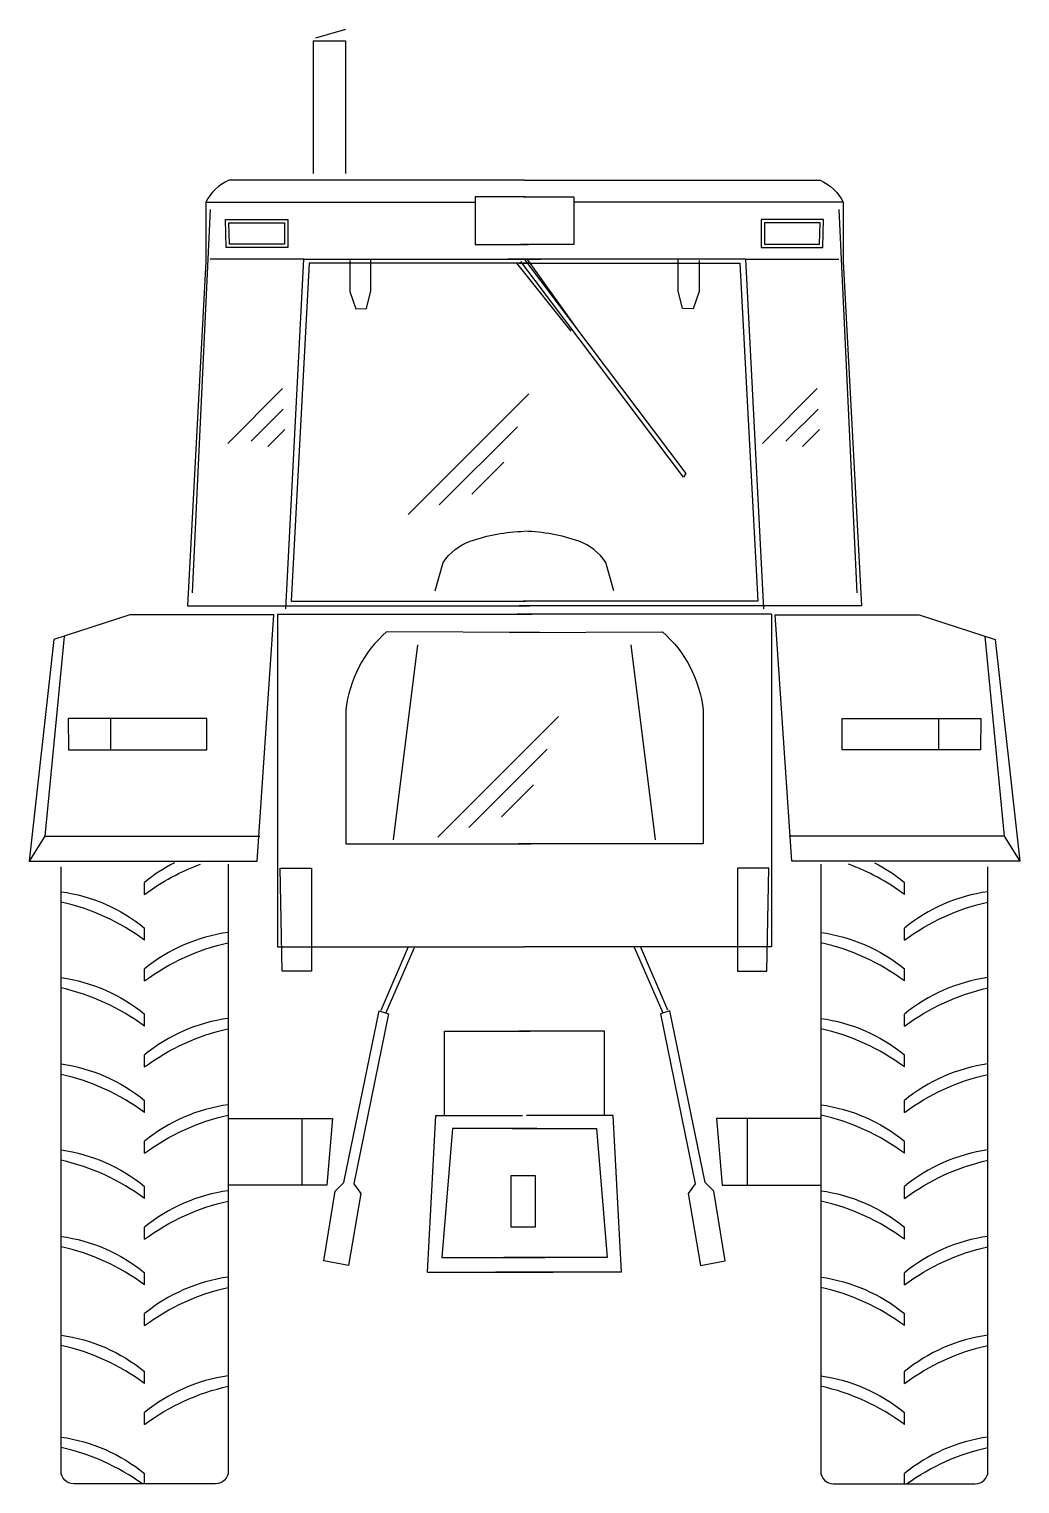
# Model space of a CAD drawing. Extents: x -0.96 to 0.96, y 0 to 2.82.
import ezdxf

# ---------------------------------------------------------------- set-up
doc = ezdxf.new("R2010")
doc.units = 0
doc.header["$MEASUREMENT"] = 0
doc.layers.get('0').update_dxf_attribs({"linetype": 'CONTINUOUS'})

msp = doc.modelspace()

# ---------------------------------------------------------------- linework, layer by layer
for points in [[(-0.4049, 2.8044), (-0.3462, 2.8215)], [(-0.4095, 2.7989), (-0.4095, 2.5415)], [(-0.4095, 2.7989), (-0.3471, 2.7989)], [(-0.3471, 2.7989), (-0.3471, 2.5415)], [(-0.6182, 2.4862), (-0.6182, 2.3709), (-0.6532, 1.7027), (0.0103, 1.7027)], [(0.0012, 2.496), (-0.0955, 2.496), (-0.0955, 2.4037), (0.0075, 2.4037)], [(0.6182, 2.4862), (0.6182, 2.3709), (0.6532, 1.7027), (-0.0103, 1.7027)], [(-0.0012, 2.496), (0.0955, 2.496), (0.0955, 2.4037), (-0.0075, 2.4037)], [(-0.6096, 2.4716), (-0.6446, 1.7283)], [(0.6096, 2.4716), (0.6446, 1.7283)], [(-0.4286, 2.3754), (-0.6096, 2.3754)], [(-0.4286, 2.3754), (-0.4636, 1.6972)], [(-0.4286, 2.3754), (0.0324, 2.3754)], [(-0.3385, 2.373), (-0.3385, 2.3128), (-0.327, 2.2789), (-0.3065, 2.2795), (-0.2977, 2.3139), (-0.2977, 2.375)], [(0.4286, 2.3754), (-0.0324, 2.3754)], [(0, 2.3748), (0.3128, 1.9595), (0.3081, 1.9528), (-0.0073, 2.3709)], [(0.0059, 2.3741), (0.1014, 2.2399)], [(0.3385, 2.373), (0.3385, 2.3128), (0.327, 2.2789), (0.3065, 2.2795), (0.2977, 2.3139), (0.2977, 2.375)], [(0.4286, 2.3754), (0.4636, 1.6972)], [(0.4286, 2.3754), (0.6096, 2.3754)], [(0.0105, 2.3675), (-0.4177, 2.3675), (-0.4527, 1.712), (0.0022, 1.712)], [(-0.0153, 2.3676), (0.0901, 2.236)], [(-0.0105, 2.3675), (0.4177, 2.3675), (0.4527, 1.712), (-0.0022, 1.712)], [(-0.5754, 2.0181), (-0.4693, 2.1242)], [(0.4615, 2.0181), (0.5677, 2.1242)], [(-0.2255, 1.8799), (0.0086, 2.1139)], [(-0.53, 2.0222), (-0.4679, 2.0843)], [(0.507, 2.0222), (0.5691, 2.0843)], [(-0.4979, 2.0122), (-0.4648, 2.0453)], [(-0.1655, 1.8986), (-0.0136, 2.0504)], [(0.5391, 2.0122), (0.5722, 2.0453)], [(-0.1023, 1.9196), (-0.0403, 1.9816)], [(-0.4859, 1.6855), (-0.7654, 1.6855), (-0.9127, 1.6377), (-0.9606, 1.2078), (-0.5181, 1.2078), (-0.4859, 1.6855)], [(-0.4787, 1.6868), (-0.4787, 1.0419), (0, 1.0419)], [(-0.4787, 1.6868), (0.0143, 1.6868)], [(0.4787, 1.6868), (-0.0143, 1.6868)], [(0.4787, 1.6868), (0.4787, 1.0419), (0, 1.0419)], [(0.4859, 1.6855), (0.7654, 1.6855), (0.9127, 1.6377), (0.9606, 1.2078), (0.5181, 1.2078), (0.4859, 1.6855)], [(-0.8928, 1.6435), (-0.9299, 1.256), (-0.9606, 1.2078)], [(0.8928, 1.6435), (0.9299, 1.256), (0.9606, 1.2078)], [(-0.2543, 1.249), (-0.2067, 1.6273)], [(0.2543, 1.249), (0.2067, 1.6273)], [(-0.803, 1.4844), (-0.803, 1.424)], [(-0.168, 1.2542), (0.0661, 1.4882)], [(0.803, 1.4844), (0.803, 1.424)], [(-0.108, 1.2729), (0.0439, 1.4247)], [(-0.0448, 1.2939), (0.0172, 1.3559)], [(-0.9299, 1.256), (-0.5132, 1.256)], [(0.9299, 1.256), (0.5132, 1.256)], [(-0.7365, 1.1434), (-0.7365, 1.1667)], [(0.7365, 1.1434), (0.7365, 1.1667)], [(-0.7365, 1.0545), (-0.7365, 1.0778)], [(0.7365, 1.0545), (0.7365, 1.0778)], [(-0.2776, 0.9186), (-0.2247, 1.0422)], [(-0.269, 0.9133), (-0.2135, 1.0402)], [(0.269, 0.9133), (0.2135, 1.0402)], [(0.2776, 0.9186), (0.2247, 1.0422)], [(-0.7365, 0.9756), (-0.7365, 0.9988)], [(0.7365, 0.9756), (0.7365, 0.9988)], [(-0.7365, 0.8878), (-0.7365, 0.9111)], [(0.7365, 0.8878), (0.7365, 0.9111)], [(-0.1553, 0.7148), (-0.1553, 0.8783), (0.0107, 0.8783)], [(0.1553, 0.7148), (0.1553, 0.8783), (-0.0107, 0.8783)], [(-0.7365, 0.8089), (-0.7365, 0.8321)], [(0.7365, 0.8089), (0.7365, 0.8321)], [(-0.7365, 0.7203), (-0.7365, 0.7435)], [(0.7365, 0.7203), (0.7365, 0.7435)], [(-0.5744, 0.7088), (-0.4184, 0.7088), (-0.3726, 0.7088), (-0.3831, 0.5793), (-0.5744, 0.5793)], [(-0.4315, 0.7086), (-0.4315, 0.5802)], [(-0.1878, 0.4108), (-0.1719, 0.7148), (-0.0036, 0.7148)], [(0.1878, 0.4108), (0.1719, 0.7148), (0.0036, 0.7148)], [(0.5744, 0.7088), (0.4184, 0.7088), (0.3726, 0.7088), (0.3831, 0.5793), (0.5744, 0.5793)], [(0.4315, 0.7086), (0.4315, 0.5802)], [(0.0241, 0.6894), (-0.1396, 0.6894), (-0.1605, 0.4392), (0.0401, 0.4392)], [(-0.0241, 0.6894), (0.1396, 0.6894), (0.1605, 0.4392), (-0.0401, 0.4392)], [(-0.7365, 0.6413), (-0.7365, 0.6646)], [(0.7365, 0.6413), (0.7365, 0.6646)], [(-0.7365, 0.5536), (-0.7365, 0.5768)], [(0.7365, 0.5536), (0.7365, 0.5768)], [(-0.7365, 0.4746), (-0.7365, 0.4978)], [(0.7365, 0.4746), (0.7365, 0.4978)], [(-0.7365, 0.386), (-0.7365, 0.4093)], [(-0.1878, 0.4108), (0.0559, 0.4108)], [(0.1878, 0.4108), (-0.0559, 0.4108)], [(0.7365, 0.386), (0.7365, 0.4093)], [(-0.7365, 0.307), (-0.7365, 0.3303)], [(0.7365, 0.307), (0.7365, 0.3303)], [(-0.7365, 0.1945), (-0.7365, 0.2177)], [(0.7365, 0.1945), (0.7365, 0.2177)], [(-0.7365, 0.1155), (-0.7365, 0.1387)], [(0.7365, 0.1155), (0.7365, 0.1387)], [(-0.7365, 0), (-0.7365, 0.0199)], [(0.7365, 0), (0.7365, 0.0199)]]:
    msp.add_lwpolyline(points)
for points in [[(0, 2.5285), (-0.5736, 2.5285, 0.158682), (-0.6182, 2.4862), (-0.0955, 2.4862)], [(0, 2.5285), (0.5736, 2.5285, -0.158682), (0.6182, 2.4862), (0.0955, 2.4862)], [(-0.1731, 1.7318), (-0.1576, 1.7873, -0.16165), (-0.1051, 1.8282, -0.078783), (-0.0004, 1.8476, 2.717813)], [(0.1731, 1.7318), (0.1576, 1.7873, 0.16165), (0.1051, 1.8282, 0.078783), (0.0004, 1.8476, -2.717813)], [(-0.2675, 1.6527, 0.186064), (-0.3466, 1.5005), (-0.3466, 1.2415), (0.0126, 1.2415)], [(0.0292, 1.6514), (-0.2675, 1.6527, 0.022211)], [(-0.0292, 1.6514), (0.2675, 1.6527, -0.022211)], [(0.2675, 1.6527, -0.186064), (0.3466, 1.5005), (0.3466, 1.2415), (-0.0126, 1.2415)], [(-0.5989, 0), (-0.8741, 0, -0.414214), (-0.8986, 0.0245), (-0.8986, 1.1968, -0.347223)], [(-0.6789, 1.2044, 0.052568), (-0.7365, 1.1667)], [(-0.7365, 1.1434, -0.072293), (-0.628, 1.2018, -8.01865)], [(-0.5744, 1.2021), (-0.5744, 0.0245, -0.414214), (-0.5989, 0)], [(0.5744, 1.2021), (0.5744, 0.0245, 0.414214), (0.5989, 0)], [(0.5989, 0), (0.8741, 0, 0.414214), (0.8986, 0.0245), (0.8986, 1.1968, 0.347223)], [(0.7365, 1.1434, 0.072293), (0.628, 1.2018, 8.01865)], [(0.6789, 1.2044, -0.052568), (0.7365, 1.1667)], [(-0.8986, 1.1486, -0.137319), (-0.7365, 1.0778)], [(0.8986, 1.1486, 0.137319), (0.7365, 1.0778)], [(-0.7365, 1.0545, 0.105214), (-0.8986, 1.1285, 8.01865)], [(0.7365, 1.0545, -0.105214), (0.8986, 1.1285, -8.01865)], [(-0.5744, 1.0696, 0.137319), (-0.7365, 0.9988)], [(-0.7365, 0.9756, -0.105214), (-0.5744, 1.0495, -8.01865)], [(0.5744, 1.0696, -0.137319), (0.7365, 0.9988)], [(0.7365, 0.9756, 0.105214), (0.5744, 1.0495, 8.01865)], [(-0.8986, 0.9819, -0.137319), (-0.7365, 0.9111)], [(-0.7365, 0.8878, 0.105214), (-0.8986, 0.9618, 8.01865)], [(0.8986, 0.9819, 0.137319), (0.7365, 0.9111)], [(0.7365, 0.8878, -0.105214), (0.8986, 0.9618, -8.01865)], [(-0.5744, 0.9029, 0.137319), (-0.7365, 0.8321)], [(0.5744, 0.9029, -0.137319), (0.7365, 0.8321)], [(-0.7365, 0.8089, -0.105214), (-0.5744, 0.8828, -8.01865)], [(0.7365, 0.8089, 0.105214), (0.5744, 0.8828, 8.01865)], [(-0.8986, 0.8144, -0.137319), (-0.7365, 0.7435)], [(-0.7365, 0.7203, 0.105214), (-0.8986, 0.7943, 8.01865)], [(0.8986, 0.8144, 0.137319), (0.7365, 0.7435)], [(0.7365, 0.7203, -0.105214), (0.8986, 0.7943, -8.01865)], [(-0.5744, 0.7354, 0.137319), (-0.7365, 0.6646)], [(0.5744, 0.7354, -0.137319), (0.7365, 0.6646)], [(-0.7365, 0.6413, -0.105214), (-0.5744, 0.7153, -8.01865)], [(0.7365, 0.6413, 0.105214), (0.5744, 0.7153, 8.01865)], [(-0.8986, 0.6476, -0.137319), (-0.7365, 0.5768)], [(-0.7365, 0.5536, 0.105214), (-0.8986, 0.6276, 8.01865)], [(0.8986, 0.6476, 0.137319), (0.7365, 0.5768)], [(0.7365, 0.5536, -0.105214), (0.8986, 0.6276, -8.01865)], [(-0.5744, 0.5687, 0.137319), (-0.7365, 0.4978)], [(0.5744, 0.5687, -0.137319), (0.7365, 0.4978)], [(-0.7365, 0.4746, -0.105214), (-0.5744, 0.5486, -8.01865)], [(0.7365, 0.4746, 0.105214), (0.5744, 0.5486, 8.01865)], [(-0.8986, 0.4801, -0.137319), (-0.7365, 0.4093)], [(0.8986, 0.4801, 0.137319), (0.7365, 0.4093)], [(-0.7365, 0.386, 0.105214), (-0.8986, 0.46, 8.01865)], [(0.7365, 0.386, -0.105214), (0.8986, 0.46, -8.01865)], [(-0.5744, 0.4011, 0.137319), (-0.7365, 0.3303)], [(0.5744, 0.4011, -0.137319), (0.7365, 0.3303)], [(-0.7365, 0.307, -0.105214), (-0.5744, 0.381, -8.01865)], [(0.7365, 0.307, 0.105214), (0.5744, 0.381, 8.01865)], [(-0.8986, 0.2886, -0.137319), (-0.7365, 0.2177)], [(0.8986, 0.2886, 0.137319), (0.7365, 0.2177)], [(-0.7365, 0.1945, 0.105214), (-0.8986, 0.2685, 8.01865)], [(0.7365, 0.1945, -0.105214), (0.8986, 0.2685, -8.01865)], [(-0.5744, 0.2096, 0.137319), (-0.7365, 0.1387)], [(0.5744, 0.2096, -0.137319), (0.7365, 0.1387)], [(-0.7365, 0.1155, -0.105214), (-0.5744, 0.1895, -8.01865)], [(0.7365, 0.1155, 0.105214), (0.5744, 0.1895, 8.01865)], [(-0.8986, 0.0908, -0.137319), (-0.7365, 0.0199)], [(0.8986, 0.0908, 0.137319), (0.7365, 0.0199)], [(-0.741, 0, 0.101906), (-0.8986, 0.0707, 8.01865)], [(0.741, 0, -0.101906), (0.8986, 0.0707, -8.01865)]]:
    msp.add_lwpolyline(points, format="xyb")
for points in [[(-0.5795, 2.4521), (-0.4589, 2.4521), (-0.4589, 2.3979), (-0.5784, 2.3979)], [(-0.5731, 2.4458), (-0.4652, 2.4458), (-0.4652, 2.4042), (-0.5723, 2.4042)], [(0.5795, 2.4521), (0.4589, 2.4521), (0.4589, 2.3979), (0.5784, 2.3979)], [(0.5731, 2.4458), (0.4652, 2.4458), (0.4652, 2.4042), (0.5723, 2.4042)], [(-0.8841, 1.424), (-0.6158, 1.424), (-0.6158, 1.4844), (-0.8851, 1.4844)], [(0.8841, 1.424), (0.6158, 1.424), (0.6158, 1.4844), (0.8851, 1.4844)], [(-0.4738, 1.1943), (-0.4129, 1.1943), (-0.4129, 0.9946), (-0.47, 0.9946)], [(0.4738, 1.1943), (0.4129, 1.1943), (0.4129, 0.9946), (0.47, 0.9946)], [(-0.2637, 0.9119), (-0.3308, 0.5817), (-0.3176, 0.5631), (-0.3414, 0.4234), (-0.3891, 0.4329), (-0.3673, 0.5679), (-0.35, 0.5844), (-0.2816, 0.9173)], [(0.2637, 0.9119), (0.3308, 0.5817), (0.3176, 0.5631), (0.3414, 0.4234), (0.3891, 0.4329), (0.3673, 0.5679), (0.35, 0.5844), (0.2816, 0.9173)], [(-0.0268, 0.5978), (-0.0268, 0.4986), (0.0212, 0.4986), (0.0212, 0.5978)]]:
    msp.add_lwpolyline(points, close=True)

doc.saveas('drawing.dxf')
